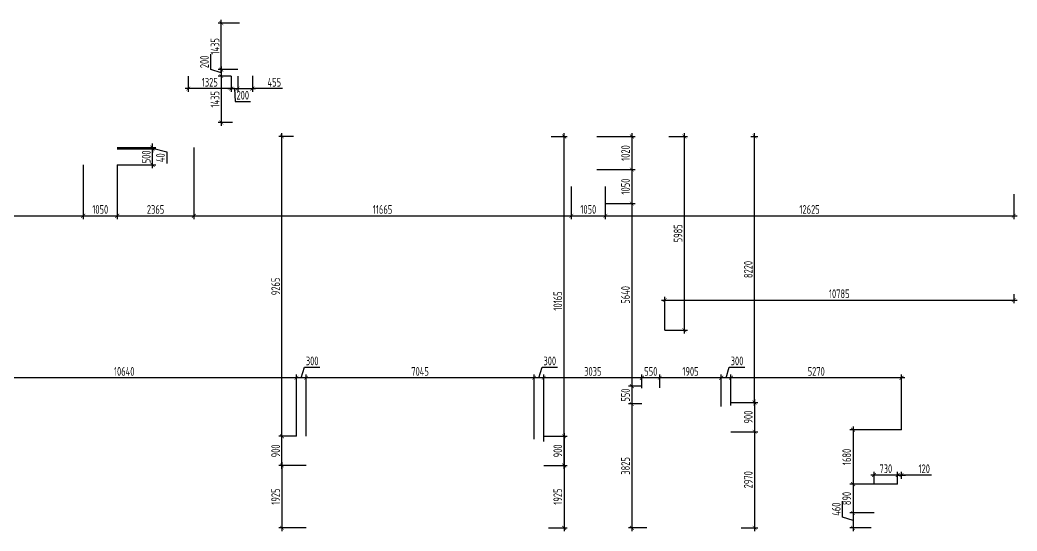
# Model space of a CAD drawing. Header units: millimetres. Extents: x -180271 to 536090, y 55086 to 131231.
# Drawn here: x 493672 to 524484, y 115441 to 131231 of the extents above; entities that cross this region are included whole.
import ezdxf

# ---------------------------------------------------------------- set-up
doc = ezdxf.new("R2010")
doc.units = ezdxf.units.MM
doc.layers.add('РАЗМЕРЫ КРОВЛИ ОВ', color=204, linetype='Continuous')
doc.styles.add('ISOCPEUR', font='isocpeur.ttf', dxfattribs={"width": 0.7})
doc.dimstyles.new('R_100', dxfattribs={"dimtxt": 270, "dimasz": 120, "dimexe": 100, "dimexo": 0, "dimgap": 60, "dimtad": 1, "dimdec": 0, "dimrnd": 5, "dimzin": 0, "dimdsep": 46, "dimtxsty": 'ISOCPEUR', "dimblk": 'ARCHTICK', "dimcen": 0, "dimdle": 100, "dimclrd": 256, "dimclre": 256, "dimclrt": 256, "dimadec": 0, "dimazin": 0, "dimtfac": 2, "dimtdec": 0, "dimtofl": 0, "dimtmove": 1, "dimatfit": 3, "dimfxl": 1, "dimtvp": 3, "dimtolj": 1, "dimtzin": 0, "dimarcsym": 0})

# ---------------------------------------------------------------- blocks, each defined once
blk = doc.blocks.new('_ArchTick')
at = {"color": 0, "linetype": 'ByBlock', "const_width": 0.15}
blk.add_lwpolyline([(-0.5, -0.5), (0.5, 0.5)], dxfattribs=at)
blk = doc.blocks.new('*D3975')
at = {"layer": 'РАЗМЕРЫ КРОВЛИ ОВ', "lineweight": -2, "transparency": 16777216}
for p, q in [((490704, 127290), (490704, 125081)), ((495630, 126751), (495630, 125081)), ((490604, 125181), (495730, 125181))]:
    blk.add_line(p, q, dxfattribs=at)
at = {"layer": 'РАЗМЕРЫ КРОВЛИ ОВ', "lineweight": -2, "transparency": 16777216, "xscale": 120, "yscale": 120, "zscale": 120, "rotation": 180}
blk.add_blockref('_ArchTick', (490704, 125181), dxfattribs=at)
at = {"layer": 'РАЗМЕРЫ КРОВЛИ ОВ', "lineweight": -2, "transparency": 16777216, "xscale": 120, "yscale": 120, "zscale": 120}
blk.add_blockref('_ArchTick', (495630, 125181), dxfattribs=at)
at = {"layer": 'РАЗМЕРЫ КРОВЛИ ОВ', "transparency": 16777216, "insert": (493167, 125376), "char_height": 270, "attachment_point": 5, "style": 'ISOCPEUR'}
blk.add_mtext('\\A1;4925', dxfattribs=at)
blk = doc.blocks.new('*D3976')
at = {"layer": 'РАЗМЕРЫ КРОВЛИ ОВ', "lineweight": -2, "transparency": 16777216}
for p, q in [((495629.5, 126750.5), (495629.5, 125080.98367)), ((496678.5, 126750.5), (496678.5, 125080.98367)), ((495529.5, 125180.98367), (496778.5, 125180.98367))]:
    blk.add_line(p, q, dxfattribs=at)
at = {"layer": 'РАЗМЕРЫ КРОВЛИ ОВ', "lineweight": -2, "transparency": 16777216, "xscale": 120, "yscale": 120, "zscale": 120, "rotation": 180}
blk.add_blockref('_ArchTick', (495629.5, 125180.98367), dxfattribs=at)
at = {"layer": 'РАЗМЕРЫ КРОВЛИ ОВ', "lineweight": -2, "transparency": 16777216, "xscale": 120, "yscale": 120, "zscale": 120}
blk.add_blockref('_ArchTick', (496678.5, 125180.98367), dxfattribs=at)
at = {"layer": 'РАЗМЕРЫ КРОВЛИ ОВ', "transparency": 16777216, "insert": (496154, 125375.98367), "char_height": 270, "attachment_point": 5, "style": 'ISOCPEUR'}
blk.add_mtext('\\A1;1050', dxfattribs=at)
blk = doc.blocks.new('*D3977')
at = {"layer": 'РАЗМЕРЫ КРОВЛИ ОВ', "lineweight": -2, "transparency": 16777216}
for p, q in [((499045, 127290), (499045, 125081)), ((496678, 126751), (496678, 125081)), ((496578, 125181), (499145, 125181))]:
    blk.add_line(p, q, dxfattribs=at)
at = {"layer": 'РАЗМЕРЫ КРОВЛИ ОВ', "lineweight": -2, "transparency": 16777216, "xscale": 120, "yscale": 120, "zscale": 120, "rotation": 180}
blk.add_blockref('_ArchTick', (496678, 125181), dxfattribs=at)
at = {"layer": 'РАЗМЕРЫ КРОВЛИ ОВ', "lineweight": -2, "transparency": 16777216, "xscale": 120, "yscale": 120, "zscale": 120}
blk.add_blockref('_ArchTick', (499045, 125181), dxfattribs=at)
at = {"layer": 'РАЗМЕРЫ КРОВЛИ ОВ', "transparency": 16777216, "insert": (497862, 125376), "char_height": 270, "attachment_point": 5, "style": 'ISOCPEUR'}
blk.add_mtext('\\A1;2365', dxfattribs=at)
blk = doc.blocks.new('*D3978')
at = {"layer": 'РАЗМЕРЫ КРОВЛИ ОВ', "lineweight": -2, "transparency": 16777216}
for p, q in [((499045, 127290), (499045, 125081)), ((510710, 126083), (510710, 125081)), ((498945, 125181), (510810, 125181))]:
    blk.add_line(p, q, dxfattribs=at)
at = {"layer": 'РАЗМЕРЫ КРОВЛИ ОВ', "lineweight": -2, "transparency": 16777216, "xscale": 120, "yscale": 120, "zscale": 120, "rotation": 180}
blk.add_blockref('_ArchTick', (499045, 125181), dxfattribs=at)
at = {"layer": 'РАЗМЕРЫ КРОВЛИ ОВ', "lineweight": -2, "transparency": 16777216, "xscale": 120, "yscale": 120, "zscale": 120}
blk.add_blockref('_ArchTick', (510710, 125181), dxfattribs=at)
at = {"layer": 'РАЗМЕРЫ КРОВЛИ ОВ', "transparency": 16777216, "insert": (504877, 125376), "char_height": 270, "attachment_point": 5, "style": 'ISOCPEUR'}
blk.add_mtext('\\A1;11665', dxfattribs=at)
blk = doc.blocks.new('*D3979')
at = {"layer": 'РАЗМЕРЫ КРОВЛИ ОВ', "lineweight": -2, "transparency": 16777216}
for p, q in [((510710, 126083), (510710, 125081)), ((511761, 126083), (511761, 125081)), ((510610, 125181), (511861, 125181))]:
    blk.add_line(p, q, dxfattribs=at)
at = {"layer": 'РАЗМЕРЫ КРОВЛИ ОВ', "lineweight": -2, "transparency": 16777216, "xscale": 120, "yscale": 120, "zscale": 120, "rotation": 180}
blk.add_blockref('_ArchTick', (510710, 125181), dxfattribs=at)
at = {"layer": 'РАЗМЕРЫ КРОВЛИ ОВ', "lineweight": -2, "transparency": 16777216, "xscale": 120, "yscale": 120, "zscale": 120}
blk.add_blockref('_ArchTick', (511761, 125181), dxfattribs=at)
at = {"layer": 'РАЗМЕРЫ КРОВЛИ ОВ', "transparency": 16777216, "insert": (511235, 125376), "char_height": 270, "attachment_point": 5, "style": 'ISOCPEUR'}
blk.add_mtext('\\A1;1050', dxfattribs=at)
blk = doc.blocks.new('*D3980')
at = {"layer": 'РАЗМЕРЫ КРОВЛИ ОВ', "lineweight": -2, "transparency": 16777216}
for p, q in [((511761, 126083), (511761, 125081)), ((524384, 125850), (524384, 125081)), ((511661, 125181), (524484, 125181))]:
    blk.add_line(p, q, dxfattribs=at)
at = {"layer": 'РАЗМЕРЫ КРОВЛИ ОВ', "lineweight": -2, "transparency": 16777216, "xscale": 120, "yscale": 120, "zscale": 120, "rotation": 180}
blk.add_blockref('_ArchTick', (511761, 125181), dxfattribs=at)
at = {"layer": 'РАЗМЕРЫ КРОВЛИ ОВ', "lineweight": -2, "transparency": 16777216, "xscale": 120, "yscale": 120, "zscale": 120}
blk.add_blockref('_ArchTick', (524384, 125181), dxfattribs=at)
at = {"layer": 'РАЗМЕРЫ КРОВЛИ ОВ', "transparency": 16777216, "insert": (518072, 125376), "char_height": 270, "attachment_point": 5, "style": 'ISOCPEUR'}
blk.add_mtext('\\A1;12625', dxfattribs=at)
blk = doc.blocks.new('*D3993')
at = {"layer": 'РАЗМЕРЫ КРОВЛИ ОВ', "lineweight": -2, "transparency": 16777216}
for p, q in [((497770, 126651), (497770, 127351)), ((496679, 127251), (497870, 127251)), ((496679, 126751), (497870, 126751))]:
    blk.add_line(p, q, dxfattribs=at)
at = {"layer": 'РАЗМЕРЫ КРОВЛИ ОВ', "lineweight": -2, "transparency": 16777216, "xscale": 120, "yscale": 120, "zscale": 120}
for p, rotation in [((497770, 127251), 90), ((497770, 126751), 270)]:
    blk.add_blockref('_ArchTick', p, dxfattribs=dict(at, rotation=rotation))
at = {"layer": 'РАЗМЕРЫ КРОВЛИ ОВ', "transparency": 16777216, "insert": (497575, 127001), "char_height": 270, "attachment_point": 5, "rotation": 90, "style": 'ISOCPEUR'}
blk.add_mtext('\\A1;500', dxfattribs=at)
blk = doc.blocks.new('*D3994')
at = {"layer": 'РАЗМЕРЫ КРОВЛИ ОВ', "lineweight": -2, "transparency": 16777216}
for p, q in [((496679, 127290), (497870, 127290)), ((497770, 127290), (497770, 127410)), ((497770, 127251), (497770, 127290)), ((497770, 127270), (498209, 127157)), ((496679, 127251), (497870, 127251)), ((497770, 127251), (497770, 127131)), ((498209, 127157), (498209, 126791))]:
    blk.add_line(p, q, dxfattribs=at)
at = {"layer": 'РАЗМЕРЫ КРОВЛИ ОВ', "lineweight": -2, "transparency": 16777216, "xscale": 120, "yscale": 120, "zscale": 120}
for p, rotation in [((497770, 127290), 270), ((497770, 127251), 90)]:
    blk.add_blockref('_ArchTick', p, dxfattribs=dict(at, rotation=rotation))
at = {"layer": 'РАЗМЕРЫ КРОВЛИ ОВ', "transparency": 16777216, "insert": (498014, 126974), "char_height": 270, "attachment_point": 5, "rotation": 90, "style": 'ISOCPEUR'}
blk.add_mtext('\\A1;40', dxfattribs=at)
blk = doc.blocks.new('*D4000')
at = {"layer": 'РАЗМЕРЫ КРОВЛИ ОВ', "lineweight": -2, "transparency": 16777216}
for p, q in [((511499, 127631), (512680, 127631)), ((512580, 127731), (512580, 126508)), ((511499, 126608), (512680, 126608))]:
    blk.add_line(p, q, dxfattribs=at)
at = {"layer": 'РАЗМЕРЫ КРОВЛИ ОВ', "lineweight": -2, "transparency": 16777216, "xscale": 120, "yscale": 120, "zscale": 120}
for p, rotation in [((512580, 127631), 90), ((512580, 126608), 270)]:
    blk.add_blockref('_ArchTick', p, dxfattribs=dict(at, rotation=rotation))
at = {"layer": 'РАЗМЕРЫ КРОВЛИ ОВ', "transparency": 16777216, "insert": (512385, 127119), "char_height": 270, "attachment_point": 5, "rotation": 90, "style": 'ISOCPEUR'}
blk.add_mtext('\\A1;1020', dxfattribs=at)
blk = doc.blocks.new('*D4001')
at = {"layer": 'РАЗМЕРЫ КРОВЛИ ОВ', "lineweight": -2, "transparency": 16777216}
for p, q in [((512580, 126708), (512580, 125457)), ((511499, 126608), (512680, 126608)), ((511761, 125557), (512680, 125557))]:
    blk.add_line(p, q, dxfattribs=at)
at = {"layer": 'РАЗМЕРЫ КРОВЛИ ОВ', "lineweight": -2, "transparency": 16777216, "xscale": 120, "yscale": 120, "zscale": 120}
for p, rotation in [((512580, 126608), 90), ((512580, 125557), 270)]:
    blk.add_blockref('_ArchTick', p, dxfattribs=dict(at, rotation=rotation))
at = {"layer": 'РАЗМЕРЫ КРОВЛИ ОВ', "transparency": 16777216, "insert": (512385, 126083), "char_height": 270, "attachment_point": 5, "rotation": 90, "style": 'ISOCPEUR'}
blk.add_mtext('\\A1;1050', dxfattribs=at)
blk = doc.blocks.new('*D4002')
at = {"layer": 'РАЗМЕРЫ КРОВЛИ ОВ', "lineweight": -2, "transparency": 16777216}
for p, q in [((511761, 125557), (512680, 125557)), ((512580, 125657), (512580, 119816)), ((512891, 119916), (512480, 119916))]:
    blk.add_line(p, q, dxfattribs=at)
at = {"layer": 'РАЗМЕРЫ КРОВЛИ ОВ', "lineweight": -2, "transparency": 16777216, "xscale": 120, "yscale": 120, "zscale": 120}
for p, rotation in [((512580, 125557), 90), ((512580, 119916), 270)]:
    blk.add_blockref('_ArchTick', p, dxfattribs=dict(at, rotation=rotation))
at = {"layer": 'РАЗМЕРЫ КРОВЛИ ОВ', "transparency": 16777216, "insert": (512385, 122737), "char_height": 270, "attachment_point": 5, "rotation": 90, "style": 'ISOCPEUR'}
blk.add_mtext('\\A1;5640', dxfattribs=at)
blk = doc.blocks.new('*D4003')
at = {"layer": 'РАЗМЕРЫ КРОВЛИ ОВ', "lineweight": -2, "transparency": 16777216}
for p, q in [((512891, 119916), (512480, 119916)), ((512580, 120016), (512580, 119266)), ((512891, 119366), (512480, 119366))]:
    blk.add_line(p, q, dxfattribs=at)
at = {"layer": 'РАЗМЕРЫ КРОВЛИ ОВ', "lineweight": -2, "transparency": 16777216, "xscale": 120, "yscale": 120, "zscale": 120}
for p, rotation in [((512580, 119916), 90), ((512580, 119366), 270)]:
    blk.add_blockref('_ArchTick', p, dxfattribs=dict(at, rotation=rotation))
at = {"layer": 'РАЗМЕРЫ КРОВЛИ ОВ', "transparency": 16777216, "insert": (512385, 119641), "char_height": 270, "attachment_point": 5, "rotation": 90, "style": 'ISOCPEUR'}
blk.add_mtext('\\A1;550', dxfattribs=at)
blk = doc.blocks.new('*D4004')
at = {"layer": 'РАЗМЕРЫ КРОВЛИ ОВ', "lineweight": -2, "transparency": 16777216}
for p, q in [((512891, 119366), (512480, 119366)), ((512580, 119466), (512580, 115441)), ((513044, 115541), (512480, 115541))]:
    blk.add_line(p, q, dxfattribs=at)
at = {"layer": 'РАЗМЕРЫ КРОВЛИ ОВ', "lineweight": -2, "transparency": 16777216, "xscale": 120, "yscale": 120, "zscale": 120}
for p, rotation in [((512580, 119366), 90), ((512580, 115541), 270)]:
    blk.add_blockref('_ArchTick', p, dxfattribs=dict(at, rotation=rotation))
at = {"layer": 'РАЗМЕРЫ КРОВЛИ ОВ', "transparency": 16777216, "insert": (512385, 117453), "char_height": 270, "attachment_point": 5, "rotation": 90, "style": 'ISOCPEUR'}
blk.add_mtext('\\A1;3825', dxfattribs=at)
blk = doc.blocks.new('*D4005')
at = {"layer": 'РАЗМЕРЫ КРОВЛИ ОВ', "lineweight": -2, "transparency": 16777216}
for p, q in [((519416, 118671), (519416, 116791)), ((520914, 118571), (519316, 118571)), ((520794, 116891), (519316, 116891))]:
    blk.add_line(p, q, dxfattribs=at)
at = {"layer": 'РАЗМЕРЫ КРОВЛИ ОВ', "lineweight": -2, "transparency": 16777216, "xscale": 120, "yscale": 120, "zscale": 120}
for p, rotation in [((519416, 118571), 90), ((519416, 116891), 270)]:
    blk.add_blockref('_ArchTick', p, dxfattribs=dict(at, rotation=rotation))
at = {"layer": 'РАЗМЕРЫ КРОВЛИ ОВ', "transparency": 16777216, "insert": (519221, 117731), "char_height": 270, "attachment_point": 5, "rotation": 90, "style": 'ISOCPEUR'}
blk.add_mtext('\\A1;1680', dxfattribs=at)
blk = doc.blocks.new('*D4006')
at = {"layer": 'РАЗМЕРЫ КРОВЛИ ОВ', "lineweight": -2, "transparency": 16777216}
for p, q in [((520794, 116891), (519316, 116891)), ((519416, 116991), (519416, 115901)), ((520064, 116001), (519316, 116001))]:
    blk.add_line(p, q, dxfattribs=at)
at = {"layer": 'РАЗМЕРЫ КРОВЛИ ОВ', "lineweight": -2, "transparency": 16777216, "xscale": 120, "yscale": 120, "zscale": 120}
for p, rotation in [((519416, 116891), 90), ((519416, 116001), 270)]:
    blk.add_blockref('_ArchTick', p, dxfattribs=dict(at, rotation=rotation))
at = {"layer": 'РАЗМЕРЫ КРОВЛИ ОВ', "transparency": 16777216, "insert": (519221, 116446), "char_height": 270, "attachment_point": 5, "rotation": 90, "style": 'ISOCPEUR'}
blk.add_mtext('\\A1;890', dxfattribs=at)
blk = doc.blocks.new('*D4007')
at = {"layer": 'РАЗМЕРЫ КРОВЛИ ОВ', "lineweight": -2, "transparency": 16777216}
for p, q in [((519091, 115868), (519091, 116366)), ((519416, 115771), (519091, 115868)), ((520064, 116001), (519316, 116001)), ((519416, 116101), (519416, 115441)), ((519974, 115541), (519316, 115541))]:
    blk.add_line(p, q, dxfattribs=at)
at = {"layer": 'РАЗМЕРЫ КРОВЛИ ОВ', "lineweight": -2, "transparency": 16777216, "xscale": 120, "yscale": 120, "zscale": 120}
for p, rotation in [((519416, 116001), 90), ((519416, 115541), 270)]:
    blk.add_blockref('_ArchTick', p, dxfattribs=dict(at, rotation=rotation))
at = {"layer": 'РАЗМЕРЫ КРОВЛИ ОВ', "transparency": 16777216, "insert": (518896, 116117), "char_height": 270, "attachment_point": 5, "rotation": 90, "style": 'ISOCPEUR'}
blk.add_mtext('\\A1;460', dxfattribs=at)
blk = doc.blocks.new('*D4008')
at = {"layer": 'РАЗМЕРЫ КРОВЛИ ОВ', "lineweight": -2, "transparency": 16777216}
for p, q in [((520894, 117171), (519964, 117171)), ((520064, 116891), (520064, 117271)), ((520794, 116891), (520794, 117271))]:
    blk.add_line(p, q, dxfattribs=at)
at = {"layer": 'РАЗМЕРЫ КРОВЛИ ОВ', "lineweight": -2, "transparency": 16777216, "xscale": 120, "yscale": 120, "zscale": 120, "rotation": 180}
blk.add_blockref('_ArchTick', (520064, 117171), dxfattribs=at)
at = {"layer": 'РАЗМЕРЫ КРОВЛИ ОВ', "lineweight": -2, "transparency": 16777216, "xscale": 120, "yscale": 120, "zscale": 120}
blk.add_blockref('_ArchTick', (520794, 117171), dxfattribs=at)
at = {"layer": 'РАЗМЕРЫ КРОВЛИ ОВ', "transparency": 16777216, "insert": (520429, 117366), "char_height": 270, "attachment_point": 5, "style": 'ISOCPEUR'}
blk.add_mtext('\\A1;730', dxfattribs=at)
blk = doc.blocks.new('*D4009')
at = {"layer": 'РАЗМЕРЫ КРОВЛИ ОВ', "lineweight": -2, "transparency": 16777216}
for p, q in [((520794, 117171), (520674, 117171)), ((520794, 116891), (520794, 117271)), ((520794, 117171), (520914, 117171)), ((520914, 117056), (520914, 117271)), ((520914, 117171), (521034, 117171)), ((521837, 117171), (520914, 117171))]:
    blk.add_line(p, q, dxfattribs=at)
at = {"layer": 'РАЗМЕРЫ КРОВЛИ ОВ', "lineweight": -2, "transparency": 16777216, "xscale": 120, "yscale": 120, "zscale": 120}
blk.add_blockref('_ArchTick', (520794, 117171), dxfattribs=at)
at = {"layer": 'РАЗМЕРЫ КРОВЛИ ОВ', "lineweight": -2, "transparency": 16777216, "xscale": 120, "yscale": 120, "zscale": 120, "rotation": 180}
blk.add_blockref('_ArchTick', (520914, 117171), dxfattribs=at)
at = {"layer": 'РАЗМЕРЫ КРОВЛИ ОВ', "transparency": 16777216, "insert": (521616, 117366), "char_height": 270, "attachment_point": 5, "style": 'ISOCPEUR'}
blk.add_mtext('\\A1;120', dxfattribs=at)
blk = doc.blocks.new('*D4010')
at = {"layer": 'РАЗМЕРЫ КРОВЛИ ОВ', "lineweight": -2, "transparency": 16777216}
for p, q in [((521014, 120177), (515544, 120177)), ((515644, 119323), (515644, 120277)), ((520914, 118571), (520914, 120277))]:
    blk.add_line(p, q, dxfattribs=at)
at = {"layer": 'РАЗМЕРЫ КРОВЛИ ОВ', "lineweight": -2, "transparency": 16777216, "xscale": 120, "yscale": 120, "zscale": 120, "rotation": 180}
blk.add_blockref('_ArchTick', (515644, 120177), dxfattribs=at)
at = {"layer": 'РАЗМЕРЫ КРОВЛИ ОВ', "lineweight": -2, "transparency": 16777216, "xscale": 120, "yscale": 120, "zscale": 120}
blk.add_blockref('_ArchTick', (520914, 120177), dxfattribs=at)
at = {"layer": 'РАЗМЕРЫ КРОВЛИ ОВ', "transparency": 16777216, "insert": (518279, 120372), "char_height": 270, "attachment_point": 5, "style": 'ISOCPEUR'}
blk.add_mtext('\\A1;5270', dxfattribs=at)
blk = doc.blocks.new('*D4011')
at = {"layer": 'РАЗМЕРЫ КРОВЛИ ОВ', "lineweight": -2, "transparency": 16777216}
for p, q in [((515494, 120177), (515592, 120502)), ((515592, 120502), (516071, 120502)), ((515744, 120177), (515244, 120177)), ((515344, 119323), (515344, 120277)), ((515644, 119323), (515644, 120277))]:
    blk.add_line(p, q, dxfattribs=at)
at = {"layer": 'РАЗМЕРЫ КРОВЛИ ОВ', "lineweight": -2, "transparency": 16777216, "xscale": 120, "yscale": 120, "zscale": 120, "rotation": 180}
blk.add_blockref('_ArchTick', (515344, 120177), dxfattribs=at)
at = {"layer": 'РАЗМЕРЫ КРОВЛИ ОВ', "lineweight": -2, "transparency": 16777216, "xscale": 120, "yscale": 120, "zscale": 120}
blk.add_blockref('_ArchTick', (515644, 120177), dxfattribs=at)
at = {"layer": 'РАЗМЕРЫ КРОВЛИ ОВ', "transparency": 16777216, "insert": (515831, 120697), "char_height": 270, "attachment_point": 5, "style": 'ISOCPEUR'}
blk.add_mtext('\\A1;300', dxfattribs=at)
blk = doc.blocks.new('*D4012')
at = {"layer": 'РАЗМЕРЫ КРОВЛИ ОВ', "lineweight": -2, "transparency": 16777216}
for p, q in [((515444, 120177), (513341, 120177)), ((513441, 119866), (513441, 120277)), ((515344, 119286), (515344, 120277))]:
    blk.add_line(p, q, dxfattribs=at)
at = {"layer": 'РАЗМЕРЫ КРОВЛИ ОВ', "lineweight": -2, "transparency": 16777216, "xscale": 120, "yscale": 120, "zscale": 120, "rotation": 180}
blk.add_blockref('_ArchTick', (513441, 120177), dxfattribs=at)
at = {"layer": 'РАЗМЕРЫ КРОВЛИ ОВ', "lineweight": -2, "transparency": 16777216, "xscale": 120, "yscale": 120, "zscale": 120}
blk.add_blockref('_ArchTick', (515344, 120177), dxfattribs=at)
at = {"layer": 'РАЗМЕРЫ КРОВЛИ ОВ', "transparency": 16777216, "insert": (514392, 120372), "char_height": 270, "attachment_point": 5, "style": 'ISOCPEUR'}
blk.add_mtext('\\A1;1905', dxfattribs=at)
blk = doc.blocks.new('*D4013')
at = {"layer": 'РАЗМЕРЫ КРОВЛИ ОВ', "lineweight": -2, "transparency": 16777216}
for p, q in [((513541, 120177), (512791, 120177)), ((512891, 119885), (512891, 120277)), ((513441, 119893), (513441, 120277))]:
    blk.add_line(p, q, dxfattribs=at)
at = {"layer": 'РАЗМЕРЫ КРОВЛИ ОВ', "lineweight": -2, "transparency": 16777216, "xscale": 120, "yscale": 120, "zscale": 120, "rotation": 180}
blk.add_blockref('_ArchTick', (512891, 120177), dxfattribs=at)
at = {"layer": 'РАЗМЕРЫ КРОВЛИ ОВ', "lineweight": -2, "transparency": 16777216, "xscale": 120, "yscale": 120, "zscale": 120}
blk.add_blockref('_ArchTick', (513441, 120177), dxfattribs=at)
at = {"layer": 'РАЗМЕРЫ КРОВЛИ ОВ', "transparency": 16777216, "insert": (513166, 120372), "char_height": 270, "attachment_point": 5, "style": 'ISOCPEUR'}
blk.add_mtext('\\A1;550', dxfattribs=at)
blk = doc.blocks.new('*D4014')
at = {"layer": 'РАЗМЕРЫ КРОВЛИ ОВ', "lineweight": -2, "transparency": 16777216}
for p, q in [((512991, 120177), (509758, 120177)), ((509858, 118209), (509858, 120277)), ((512891, 119850), (512891, 120277))]:
    blk.add_line(p, q, dxfattribs=at)
at = {"layer": 'РАЗМЕРЫ КРОВЛИ ОВ', "lineweight": -2, "transparency": 16777216, "xscale": 120, "yscale": 120, "zscale": 120, "rotation": 180}
blk.add_blockref('_ArchTick', (509858, 120177), dxfattribs=at)
at = {"layer": 'РАЗМЕРЫ КРОВЛИ ОВ', "lineweight": -2, "transparency": 16777216, "xscale": 120, "yscale": 120, "zscale": 120}
blk.add_blockref('_ArchTick', (512891, 120177), dxfattribs=at)
at = {"layer": 'РАЗМЕРЫ КРОВЛИ ОВ', "transparency": 16777216, "insert": (511374, 120372), "char_height": 270, "attachment_point": 5, "style": 'ISOCPEUR'}
blk.add_mtext('\\A1;3035', dxfattribs=at)
blk = doc.blocks.new('*D4015')
at = {"layer": 'РАЗМЕРЫ КРОВЛИ ОВ', "lineweight": -2, "transparency": 16777216}
for p, q in [((509708, 120177), (509805, 120502)), ((509805, 120502), (510285, 120502)), ((509958, 120177), (509458, 120177)), ((509558, 118279), (509558, 120277)), ((509858, 118279), (509858, 120277))]:
    blk.add_line(p, q, dxfattribs=at)
at = {"layer": 'РАЗМЕРЫ КРОВЛИ ОВ', "lineweight": -2, "transparency": 16777216, "xscale": 120, "yscale": 120, "zscale": 120, "rotation": 180}
blk.add_blockref('_ArchTick', (509558, 120177), dxfattribs=at)
at = {"layer": 'РАЗМЕРЫ КРОВЛИ ОВ', "lineweight": -2, "transparency": 16777216, "xscale": 120, "yscale": 120, "zscale": 120}
blk.add_blockref('_ArchTick', (509858, 120177), dxfattribs=at)
at = {"layer": 'РАЗМЕРЫ КРОВЛИ ОВ', "transparency": 16777216, "insert": (510045, 120697), "char_height": 270, "attachment_point": 5, "style": 'ISOCPEUR'}
blk.add_mtext('\\A1;300', dxfattribs=at)
blk = doc.blocks.new('*D4016')
at = {"layer": 'РАЗМЕРЫ КРОВЛИ ОВ', "lineweight": -2, "transparency": 16777216}
for p, q in [((509658, 120177), (502415, 120177)), ((502515, 118367), (502515, 120277)), ((509558, 118279), (509558, 120277))]:
    blk.add_line(p, q, dxfattribs=at)
at = {"layer": 'РАЗМЕРЫ КРОВЛИ ОВ', "lineweight": -2, "transparency": 16777216, "xscale": 120, "yscale": 120, "zscale": 120, "rotation": 180}
blk.add_blockref('_ArchTick', (502515, 120177), dxfattribs=at)
at = {"layer": 'РАЗМЕРЫ КРОВЛИ ОВ', "lineweight": -2, "transparency": 16777216, "xscale": 120, "yscale": 120, "zscale": 120}
blk.add_blockref('_ArchTick', (509558, 120177), dxfattribs=at)
at = {"layer": 'РАЗМЕРЫ КРОВЛИ ОВ', "transparency": 16777216, "insert": (506036, 120372), "char_height": 270, "attachment_point": 5, "style": 'ISOCPEUR'}
blk.add_mtext('\\A1;7045', dxfattribs=at)
blk = doc.blocks.new('*D4017')
at = {"layer": 'РАЗМЕРЫ КРОВЛИ ОВ', "lineweight": -2, "transparency": 16777216}
for p, q in [((502365, 120177), (502462, 120502)), ((502462, 120502), (502941, 120502)), ((502615, 120177), (502115, 120177)), ((502215, 118367), (502215, 120277)), ((502515, 118367), (502515, 120277))]:
    blk.add_line(p, q, dxfattribs=at)
at = {"layer": 'РАЗМЕРЫ КРОВЛИ ОВ', "lineweight": -2, "transparency": 16777216, "xscale": 120, "yscale": 120, "zscale": 120, "rotation": 180}
blk.add_blockref('_ArchTick', (502215, 120177), dxfattribs=at)
at = {"layer": 'РАЗМЕРЫ КРОВЛИ ОВ', "lineweight": -2, "transparency": 16777216, "xscale": 120, "yscale": 120, "zscale": 120}
blk.add_blockref('_ArchTick', (502515, 120177), dxfattribs=at)
at = {"layer": 'РАЗМЕРЫ КРОВЛИ ОВ', "transparency": 16777216, "insert": (502702, 120697), "char_height": 270, "attachment_point": 5, "style": 'ISOCPEUR'}
blk.add_mtext('\\A1;300', dxfattribs=at)
blk = doc.blocks.new('*D4018')
at = {"layer": 'РАЗМЕРЫ КРОВЛИ ОВ', "lineweight": -2, "transparency": 16777216}
for p, q in [((502315, 120177), (491474, 120177)), ((491574, 115541), (491574, 120277)), ((502215, 118367), (502215, 120277))]:
    blk.add_line(p, q, dxfattribs=at)
at = {"layer": 'РАЗМЕРЫ КРОВЛИ ОВ', "lineweight": -2, "transparency": 16777216, "xscale": 120, "yscale": 120, "zscale": 120, "rotation": 180}
blk.add_blockref('_ArchTick', (491574, 120177), dxfattribs=at)
at = {"layer": 'РАЗМЕРЫ КРОВЛИ ОВ', "lineweight": -2, "transparency": 16777216, "xscale": 120, "yscale": 120, "zscale": 120}
blk.add_blockref('_ArchTick', (502215, 120177), dxfattribs=at)
at = {"layer": 'РАЗМЕРЫ КРОВЛИ ОВ', "transparency": 16777216, "insert": (496894, 120372), "char_height": 270, "attachment_point": 5, "style": 'ISOCPEUR'}
blk.add_mtext('\\A1;10640', dxfattribs=at)
blk = doc.blocks.new('*D4019')
at = {"layer": 'РАЗМЕРЫ КРОВЛИ ОВ', "lineweight": -2, "transparency": 16777216}
for p, q in [((515644, 119411), (516473, 119411)), ((516373, 119511), (516373, 118411)), ((515644, 118511), (516473, 118511))]:
    blk.add_line(p, q, dxfattribs=at)
at = {"layer": 'РАЗМЕРЫ КРОВЛИ ОВ', "lineweight": -2, "transparency": 16777216, "xscale": 120, "yscale": 120, "zscale": 120}
for p, rotation in [((516373, 119411), 90), ((516373, 118511), 270)]:
    blk.add_blockref('_ArchTick', p, dxfattribs=dict(at, rotation=rotation))
at = {"layer": 'РАЗМЕРЫ КРОВЛИ ОВ', "transparency": 16777216, "insert": (516178, 118961), "char_height": 270, "attachment_point": 5, "rotation": 90, "style": 'ISOCPEUR'}
blk.add_mtext('\\A1;900', dxfattribs=at)
blk = doc.blocks.new('*D4020')
at = {"layer": 'РАЗМЕРЫ КРОВЛИ ОВ', "lineweight": -2, "transparency": 16777216}
for p, q in [((515644, 118511), (516473, 118511)), ((516373, 118611), (516373, 115441)), ((515955, 115541), (516473, 115541))]:
    blk.add_line(p, q, dxfattribs=at)
at = {"layer": 'РАЗМЕРЫ КРОВЛИ ОВ', "lineweight": -2, "transparency": 16777216, "xscale": 120, "yscale": 120, "zscale": 120}
for p, rotation in [((516373, 118511), 90), ((516373, 115541), 270)]:
    blk.add_blockref('_ArchTick', p, dxfattribs=dict(at, rotation=rotation))
at = {"layer": 'РАЗМЕРЫ КРОВЛИ ОВ', "transparency": 16777216, "insert": (516178, 117026), "char_height": 270, "attachment_point": 5, "rotation": 90, "style": 'ISOCPEUR'}
blk.add_mtext('\\A1;2970', dxfattribs=at)
blk = doc.blocks.new('*D4021')
at = {"layer": 'РАЗМЕРЫ КРОВЛИ ОВ', "lineweight": -2, "transparency": 16777216}
for p, q in [((509858, 118367), (510587, 118367)), ((510487, 118467), (510487, 117367)), ((509858, 117467), (510587, 117467))]:
    blk.add_line(p, q, dxfattribs=at)
at = {"layer": 'РАЗМЕРЫ КРОВЛИ ОВ', "lineweight": -2, "transparency": 16777216, "xscale": 120, "yscale": 120, "zscale": 120}
for p, rotation in [((510487, 118367), 90), ((510487, 117467), 270)]:
    blk.add_blockref('_ArchTick', p, dxfattribs=dict(at, rotation=rotation))
at = {"layer": 'РАЗМЕРЫ КРОВЛИ ОВ', "transparency": 16777216, "insert": (510292, 117917), "char_height": 270, "attachment_point": 5, "rotation": 90, "style": 'ISOCPEUR'}
blk.add_mtext('\\A1;900', dxfattribs=at)
blk = doc.blocks.new('*D4022')
at = {"layer": 'РАЗМЕРЫ КРОВЛИ ОВ', "lineweight": -2, "transparency": 16777216}
for p, q in [((509858, 117467), (510587, 117467)), ((510487, 117567), (510487, 115441)), ((510010, 115541), (510587, 115541))]:
    blk.add_line(p, q, dxfattribs=at)
at = {"layer": 'РАЗМЕРЫ КРОВЛИ ОВ', "lineweight": -2, "transparency": 16777216, "xscale": 120, "yscale": 120, "zscale": 120}
for p, rotation in [((510487, 117467), 90), ((510487, 115541), 270)]:
    blk.add_blockref('_ArchTick', p, dxfattribs=dict(at, rotation=rotation))
at = {"layer": 'РАЗМЕРЫ КРОВЛИ ОВ', "transparency": 16777216, "insert": (510292, 116504), "char_height": 270, "attachment_point": 5, "rotation": 90, "style": 'ISOCPEUR'}
blk.add_mtext('\\A1;1925', dxfattribs=at)
blk = doc.blocks.new('*D4023')
at = {"layer": 'РАЗМЕРЫ КРОВЛИ ОВ', "lineweight": -2, "transparency": 16777216}
for p, q in [((502515, 117467), (501668, 117467)), ((501768, 117567), (501768, 115441)), ((502515, 115541), (501668, 115541))]:
    blk.add_line(p, q, dxfattribs=at)
at = {"layer": 'РАЗМЕРЫ КРОВЛИ ОВ', "lineweight": -2, "transparency": 16777216, "xscale": 120, "yscale": 120, "zscale": 120}
for p, rotation in [((501768, 117467), 90), ((501768, 115541), 270)]:
    blk.add_blockref('_ArchTick', p, dxfattribs=dict(at, rotation=rotation))
at = {"layer": 'РАЗМЕРЫ КРОВЛИ ОВ', "transparency": 16777216, "insert": (501573, 116504), "char_height": 270, "attachment_point": 5, "rotation": 90, "style": 'ISOCPEUR'}
blk.add_mtext('\\A1;1925', dxfattribs=at)
blk = doc.blocks.new('*D4024')
at = {"layer": 'РАЗМЕРЫ КРОВЛИ ОВ', "lineweight": -2, "transparency": 16777216}
for p, q in [((502215, 118367), (501668, 118367)), ((501768, 117367), (501768, 118467)), ((502515, 117467), (501668, 117467))]:
    blk.add_line(p, q, dxfattribs=at)
at = {"layer": 'РАЗМЕРЫ КРОВЛИ ОВ', "lineweight": -2, "transparency": 16777216, "xscale": 120, "yscale": 120, "zscale": 120}
for p, rotation in [((501768, 118367), 90), ((501768, 117467), 270)]:
    blk.add_blockref('_ArchTick', p, dxfattribs=dict(at, rotation=rotation))
at = {"layer": 'РАЗМЕРЫ КРОВЛИ ОВ', "transparency": 16777216, "insert": (501573, 117917), "char_height": 270, "attachment_point": 5, "rotation": 90, "style": 'ISOCPEUR'}
blk.add_mtext('\\A1;900', dxfattribs=at)
blk = doc.blocks.new('*D4025')
at = {"layer": 'РАЗМЕРЫ КРОВЛИ ОВ', "lineweight": -2, "transparency": 16777216}
for p, q in [((502122, 127631), (501668, 127631)), ((501768, 118267), (501768, 127731)), ((502215, 118367), (501668, 118367))]:
    blk.add_line(p, q, dxfattribs=at)
at = {"layer": 'РАЗМЕРЫ КРОВЛИ ОВ', "lineweight": -2, "transparency": 16777216, "xscale": 120, "yscale": 120, "zscale": 120}
for p, rotation in [((501768, 127631), 90), ((501768, 118367), 270)]:
    blk.add_blockref('_ArchTick', p, dxfattribs=dict(at, rotation=rotation))
at = {"layer": 'РАЗМЕРЫ КРОВЛИ ОВ', "transparency": 16777216, "insert": (501573, 122999), "char_height": 270, "attachment_point": 5, "rotation": 90, "style": 'ISOCPEUR'}
blk.add_mtext('\\A1;9265', dxfattribs=at)
blk = doc.blocks.new('*D4026')
at = {"layer": 'РАЗМЕРЫ КРОВЛИ ОВ', "lineweight": -2, "transparency": 16777216}
for p, q in [((510092, 127631), (510587, 127631)), ((510487, 117367), (510487, 127731)), ((509858, 117467), (510587, 117467))]:
    blk.add_line(p, q, dxfattribs=at)
at = {"layer": 'РАЗМЕРЫ КРОВЛИ ОВ', "lineweight": -2, "transparency": 16777216, "xscale": 120, "yscale": 120, "zscale": 120}
for p, rotation in [((510487, 127631), 90), ((510487, 117467), 270)]:
    blk.add_blockref('_ArchTick', p, dxfattribs=dict(at, rotation=rotation))
at = {"layer": 'РАЗМЕРЫ КРОВЛИ ОВ', "transparency": 16777216, "insert": (510292, 122549), "char_height": 270, "attachment_point": 5, "rotation": 90, "style": 'ISOCPEUR'}
blk.add_mtext('\\A1;10165', dxfattribs=at)
blk = doc.blocks.new('*D4027')
at = {"layer": 'РАЗМЕРЫ КРОВЛИ ОВ', "lineweight": -2, "transparency": 16777216}
for p, q in [((516262, 127631), (516473, 127631)), ((516373, 119311), (516373, 127731)), ((515644, 119411), (516473, 119411))]:
    blk.add_line(p, q, dxfattribs=at)
at = {"layer": 'РАЗМЕРЫ КРОВЛИ ОВ', "lineweight": -2, "transparency": 16777216, "xscale": 120, "yscale": 120, "zscale": 120}
for p, rotation in [((516373, 127631), 90), ((516373, 119411), 270)]:
    blk.add_blockref('_ArchTick', p, dxfattribs=dict(at, rotation=rotation))
at = {"layer": 'РАЗМЕРЫ КРОВЛИ ОВ', "transparency": 16777216, "insert": (516178, 123521), "char_height": 270, "attachment_point": 5, "rotation": 90, "style": 'ISOCPEUR'}
blk.add_mtext('\\A1;8220', dxfattribs=at)
blk = doc.blocks.new('*D4028')
at = {"layer": 'РАЗМЕРЫ КРОВЛИ ОВ', "lineweight": -2, "transparency": 16777216}
for p, q in [((513726, 127631), (514303, 127631)), ((514203, 121547), (514203, 127731)), ((513597, 121647), (514303, 121647))]:
    blk.add_line(p, q, dxfattribs=at)
at = {"layer": 'РАЗМЕРЫ КРОВЛИ ОВ', "lineweight": -2, "transparency": 16777216, "xscale": 120, "yscale": 120, "zscale": 120}
for p, rotation in [((514203, 127631), 90), ((514203, 121647), 270)]:
    blk.add_blockref('_ArchTick', p, dxfattribs=dict(at, rotation=rotation))
at = {"layer": 'РАЗМЕРЫ КРОВЛИ ОВ', "transparency": 16777216, "insert": (514008, 124639), "char_height": 270, "attachment_point": 5, "rotation": 90, "style": 'ISOCPEUR'}
blk.add_mtext('\\A1;5985', dxfattribs=at)
blk = doc.blocks.new('*D4029')
at = {"layer": 'РАЗМЕРЫ КРОВЛИ ОВ', "lineweight": -2, "transparency": 16777216}
for p, q in [((513597, 121647), (513597, 122676)), ((524384, 122761), (524384, 122476)), ((513497, 122576), (524484, 122576))]:
    blk.add_line(p, q, dxfattribs=at)
at = {"layer": 'РАЗМЕРЫ КРОВЛИ ОВ', "lineweight": -2, "transparency": 16777216, "xscale": 120, "yscale": 120, "zscale": 120, "rotation": 180}
blk.add_blockref('_ArchTick', (513597, 122576), dxfattribs=at)
at = {"layer": 'РАЗМЕРЫ КРОВЛИ ОВ', "lineweight": -2, "transparency": 16777216, "xscale": 120, "yscale": 120, "zscale": 120}
blk.add_blockref('_ArchTick', (524384, 122576), dxfattribs=at)
at = {"layer": 'РАЗМЕРЫ КРОВЛИ ОВ', "transparency": 16777216, "insert": (518990, 122771), "char_height": 270, "attachment_point": 5, "style": 'ISOCPEUR'}
blk.add_mtext('\\A1;10785', dxfattribs=at)
blk = doc.blocks.new('*D4030')
at = {"layer": 'РАЗМЕРЫ КРОВЛИ ОВ', "lineweight": -2, "transparency": 16777216}
for p, q in [((500458, 131131), (499794, 131131)), ((499894, 129597), (499894, 131231)), ((500400, 129697), (499794, 129697))]:
    blk.add_line(p, q, dxfattribs=at)
at = {"layer": 'РАЗМЕРЫ КРОВЛИ ОВ', "lineweight": -2, "transparency": 16777216, "xscale": 120, "yscale": 120, "zscale": 120}
for p, rotation in [((499894, 131131), 90), ((499894, 129697), 270)]:
    blk.add_blockref('_ArchTick', p, dxfattribs=dict(at, rotation=rotation))
at = {"layer": 'РАЗМЕРЫ КРОВЛИ ОВ', "transparency": 16777216, "insert": (499699, 130414), "char_height": 270, "attachment_point": 5, "rotation": 90, "style": 'ISOCPEUR'}
blk.add_mtext('\\A1;1435', dxfattribs=at)
blk = doc.blocks.new('*D4031')
at = {"layer": 'РАЗМЕРЫ КРОВЛИ ОВ', "lineweight": -2, "transparency": 16777216}
for p, q in [((499569, 129695), (499569, 130174)), ((499894, 129797), (499894, 129397)), ((499894, 129597), (499569, 129695)), ((500400, 129697), (499794, 129697)), ((500201, 129497), (499794, 129497))]:
    blk.add_line(p, q, dxfattribs=at)
at = {"layer": 'РАЗМЕРЫ КРОВЛИ ОВ', "lineweight": -2, "transparency": 16777216, "xscale": 120, "yscale": 120, "zscale": 120}
for p, rotation in [((499894, 129697), 90), ((499894, 129497), 270)]:
    blk.add_blockref('_ArchTick', p, dxfattribs=dict(at, rotation=rotation))
at = {"layer": 'РАЗМЕРЫ КРОВЛИ ОВ', "transparency": 16777216, "insert": (499374, 129935), "char_height": 270, "attachment_point": 5, "rotation": 90, "style": 'ISOCPEUR'}
blk.add_mtext('\\A1;200', dxfattribs=at)
blk = doc.blocks.new('*D4032')
at = {"layer": 'РАЗМЕРЫ КРОВЛИ ОВ', "lineweight": -2, "transparency": 16777216}
for p, q in [((500201, 129497), (499794, 129497)), ((499894, 129597), (499894, 127961)), ((500241, 128061), (499794, 128061))]:
    blk.add_line(p, q, dxfattribs=at)
at = {"layer": 'РАЗМЕРЫ КРОВЛИ ОВ', "lineweight": -2, "transparency": 16777216, "xscale": 120, "yscale": 120, "zscale": 120}
for p, rotation in [((499894, 129497), 90), ((499894, 128061), 270)]:
    blk.add_blockref('_ArchTick', p, dxfattribs=dict(at, rotation=rotation))
at = {"layer": 'РАЗМЕРЫ КРОВЛИ ОВ', "transparency": 16777216, "insert": (499699, 128779), "char_height": 270, "attachment_point": 5, "rotation": 90, "style": 'ISOCPEUR'}
blk.add_mtext('\\A1;1435', dxfattribs=at)
blk = doc.blocks.new('*D4033')
at = {"layer": 'РАЗМЕРЫ КРОВЛИ ОВ', "lineweight": -2, "transparency": 16777216}
for p, q in [((500201, 129497), (500201, 129011)), ((500400, 129497), (500400, 129011)), ((500101, 129111), (500500, 129111)), ((500301, 129111), (500318, 128711)), ((500318, 128711), (500797, 128711))]:
    blk.add_line(p, q, dxfattribs=at)
at = {"layer": 'РАЗМЕРЫ КРОВЛИ ОВ', "lineweight": -2, "transparency": 16777216, "xscale": 120, "yscale": 120, "zscale": 120, "rotation": 180}
blk.add_blockref('_ArchTick', (500201, 129111), dxfattribs=at)
at = {"layer": 'РАЗМЕРЫ КРОВЛИ ОВ', "lineweight": -2, "transparency": 16777216, "xscale": 120, "yscale": 120, "zscale": 120}
blk.add_blockref('_ArchTick', (500400, 129111), dxfattribs=at)
at = {"layer": 'РАЗМЕРЫ КРОВЛИ ОВ', "transparency": 16777216, "insert": (500558, 128906), "char_height": 270, "attachment_point": 5, "style": 'ISOCPEUR'}
blk.add_mtext('\\A1;200', dxfattribs=at)
blk = doc.blocks.new('*D4034')
at = {"layer": 'РАЗМЕРЫ КРОВЛИ ОВ', "lineweight": -2, "transparency": 16777216}
for p, q in [((500400, 129497), (500400, 129011)), ((500854, 129501), (500854, 129011)), ((500300, 129111), (500954, 129111)), ((501782, 129111), (500854, 129111))]:
    blk.add_line(p, q, dxfattribs=at)
at = {"layer": 'РАЗМЕРЫ КРОВЛИ ОВ', "lineweight": -2, "transparency": 16777216, "xscale": 120, "yscale": 120, "zscale": 120, "rotation": 180}
blk.add_blockref('_ArchTick', (500400, 129111), dxfattribs=at)
at = {"layer": 'РАЗМЕРЫ КРОВЛИ ОВ', "lineweight": -2, "transparency": 16777216, "xscale": 120, "yscale": 120, "zscale": 120}
blk.add_blockref('_ArchTick', (500854, 129111), dxfattribs=at)
at = {"layer": 'РАЗМЕРЫ КРОВЛИ ОВ', "transparency": 16777216, "insert": (501533, 129306), "char_height": 270, "attachment_point": 5, "style": 'ISOCPEUR'}
blk.add_mtext('\\A1;455', dxfattribs=at)
blk = doc.blocks.new('*D4035')
at = {"layer": 'РАЗМЕРЫ КРОВЛИ ОВ', "lineweight": -2, "transparency": 16777216}
for p, q in [((498875, 129493), (498875, 129011)), ((500201, 129497), (500201, 129011)), ((500301, 129111), (498775, 129111))]:
    blk.add_line(p, q, dxfattribs=at)
at = {"layer": 'РАЗМЕРЫ КРОВЛИ ОВ', "lineweight": -2, "transparency": 16777216, "xscale": 120, "yscale": 120, "zscale": 120, "rotation": 180}
blk.add_blockref('_ArchTick', (498875, 129111), dxfattribs=at)
at = {"layer": 'РАЗМЕРЫ КРОВЛИ ОВ', "lineweight": -2, "transparency": 16777216, "xscale": 120, "yscale": 120, "zscale": 120}
blk.add_blockref('_ArchTick', (500201, 129111), dxfattribs=at)
at = {"layer": 'РАЗМЕРЫ КРОВЛИ ОВ', "transparency": 16777216, "insert": (499538, 129306), "char_height": 270, "attachment_point": 5, "style": 'ISOCPEUR'}
blk.add_mtext('\\A1;1325', dxfattribs=at)

msp = doc.modelspace()

# ---------------------------------------------------------------- dimensions: what is measured, and where the dimension line sits
at = {"layer": 'РАЗМЕРЫ КРОВЛИ ОВ'}
for base, p1, p2, picture, middle in [((499894, 131130.7), (500400.2, 129697.5), (500458.4, 131130.7), '*D4030', (499699, 130414.1)), ((499894, 129497.5), (500400.2, 129697.5), (500201.1, 129497.5), '*D4031', (499374, 129755)), ((499894, 128060.7), (500201.1, 129497.5), (500241, 128060.7), '*D4032', (499699, 128779.1)), ((501768, 127630.7), (502214.6, 118366.9), (502122.2, 127630.7), '*D4025', (501573, 122998.8)), ((510487.5, 127630.7), (509857.9, 117466.9), (510092.4, 127630.7), '*D4026', (510292.5, 122548.8)), ((512580.4, 126608.3), (511498.6, 127630.7), (511498.6, 126608.3), '*D4000', (512385.4, 127119.5)), ((514203.0552, 127630.6825), (513596.7389, 121647.1668), (513726.012, 127630.6825), '*D4028', (514008.0552, 124638.9246)), ((516373.1, 127630.7), (515644.2, 119410.7), (516261.8, 127630.7), '*D4027', (516178.1, 123520.7)), ((497769.5328796, 127251), (496678.5, 126750.5), (496678.5, 127251), '*D3993', (497574.5328796, 127000.75)), ((512580.4, 125557.3), (511498.6, 126608.3), (511760.5, 125557.3), '*D4001', (512385.4, 126082.8)), ((512580.4, 119915.7), (511760.5, 125557.3), (512890.7, 119915.7), '*D4002', (512385.4, 122736.5)), ((512580.4, 119365.7), (512890.7, 119915.7), (512890.7, 119365.7), '*D4003', (512385.4, 119640.7)), ((512580.4, 115540.7), (512890.7, 119365.7), (513043.8, 115540.7), '*D4004', (512385.4, 117453.2)), ((516373.1, 118510.7), (515644.2, 119410.7), (515644.2, 118510.7), '*D4019', (516178.1, 118960.7)), ((519416.4, 116890.7), (520914.2, 118570.7), (520794.2, 116890.7), '*D4005', (519221.4, 117730.7)), ((501768, 118366.9), (502514.6, 117466.9), (502214.6, 118366.9), '*D4024', (501573, 117916.9)), ((510487.5, 117466.9), (509857.9, 118366.9), (509857.9, 117466.9), '*D4021', (510292.5, 117916.9)), ((516373.1, 115540.7), (515644.2, 118510.7), (515955.2, 115540.7), '*D4020', (516178.1, 117025.7)), ((501768, 115540.7), (502514.6, 117466.9), (502514.6, 115540.7), '*D4023', (501573, 116503.8)), ((510487.5, 115540.7), (509857.9, 117466.9), (510009.9, 115540.7), '*D4022', (510292.5, 116503.8)), ((519416.4, 116000.7), (520794.2, 116890.7), (520064.2, 116000.7), '*D4006', (519221.4, 116445.7)), ((519416.4, 115540.7), (520064.2, 116000.7), (519974.3, 115540.7), '*D4007', (518896.4, 115928.2))]:
    dim = msp.add_linear_dim(base=base, p1=p1, p2=p2, angle=90, dimstyle='R_100', override={"dimpost": '\\X'}, dxfattribs=at)
    dim.commit()
    dim.dimension.update_dxf_attribs({"geometry": picture, "text_midpoint": middle})
for base, p1, p2, picture, middle in [((498874.7, 129111.3), (500201.1, 129497.5), (498874.7, 129493.3), '*D4035', (499537.9, 129306.3)), ((495629.5, 125181), (490704.2, 127289.6), (495629.5, 126750.5), '*D3975', (493166.8, 125376)), ((499044.7, 125181), (496678.5, 126750.5), (499044.7, 127289.6), '*D3977', (497861.6, 125376)), ((510709.5, 125181), (499044.7, 127289.6), (510709.5, 126082.8), '*D3978', (504877.1, 125376)), ((496678.5, 125181), (495629.5, 126750.5), (496678.5, 126750.5), '*D3976', (496154, 125376)), ((511760.5, 125181), (510709.5, 126082.8), (511760.5, 126082.8), '*D3979', (511235, 125376)), ((524384.2, 125181), (511760.5, 126082.8), (524384.2, 125850.1), '*D3980', (518072.4, 125376)), ((524384.1941, 122575.6323), (513596.7389, 121647.1668), (524384.1941, 122760.7986), '*D4029', (518990.4665, 122770.6323)), ((502214.6, 120177.1), (502514.6, 118366.9), (502214.6, 118366.9), '*D4017', (502522.1, 120697.1)), ((509557.9, 120177.1), (509857.9, 118278.8), (509557.9, 118278.8), '*D4015', (509865.4, 120697.1)), ((515344.2, 120177.1), (515644.2, 119322.7), (515344.2, 119322.7), '*D4011', (515651.7, 120697.1)), ((491574, 120177.1), (502214.6, 118366.9), (491574, 115540.7), '*D4018', (496894.3, 120372.1)), ((502514.6, 120177.1), (509557.9, 118278.8), (502514.6, 118366.9), '*D4016', (506036.2, 120372.1)), ((509857.9, 120177.1), (512890.7, 119850.2), (509857.9, 118208.7), '*D4014', (511374.3, 120372.1)), ((512890.7, 120177.1), (513440.7, 119893), (512890.7, 119884.9), '*D4013', (513165.7, 120372.1)), ((513440.7089, 120177.1337), (515344.1934, 119286.1138), (513440.7089, 119865.5896), '*D4012', (514392.4511, 120372.1337)), ((515644.2, 120177.1), (520914.2, 118570.7), (515644.2, 119322.7), '*D4010', (518279.2, 120372.1)), ((520064.2, 117171), (520794.2, 116890.7), (520064.2, 116890.7), '*D4008', (520429.2, 117366))]:
    dim = msp.add_linear_dim(base=base, p1=p1, p2=p2, dimstyle='R_100', override={"dimpost": '\\X'}, dxfattribs=at)
    dim.commit()
    dim.dimension.update_dxf_attribs({"geometry": picture, "text_midpoint": middle})
for base, p1, p2, picture, middle in [((500400.2, 129111.3), (500201.1, 129497.5), (500400.2, 129497.5), '*D4033', (500378.3, 128711.3)), ((500854.2, 129111.3), (500400.2, 129497.5), (500854.2, 129500.5), '*D4034', (501533, 129026.8)), ((520914.2, 117171), (520794.2, 116890.7), (520914.2, 117055.7), '*D4009', (521616, 117271))]:
    dim = msp.add_linear_dim(base=base, p1=p1, p2=p2, dimstyle='R_100', override={"dimpost": '\\X'}, dxfattribs=at)
    dim.commit()
    dim.dimension.update_dxf_attribs({"geometry": picture, "text_midpoint": middle, "dimtype": 160})
dim = msp.add_linear_dim(base=(497769.5, 127289.6), p1=(496678.5, 127251), p2=(496678.5, 127289.6), angle=90, dimstyle='R_100', override={"dimpost": '\\X'}, dxfattribs=at)
dim.commit()
dim.dimension.update_dxf_attribs({"geometry": '*D3994', "text_midpoint": (498209, 127097), "dimtype": 160})

doc.saveas('drawing.dxf')
